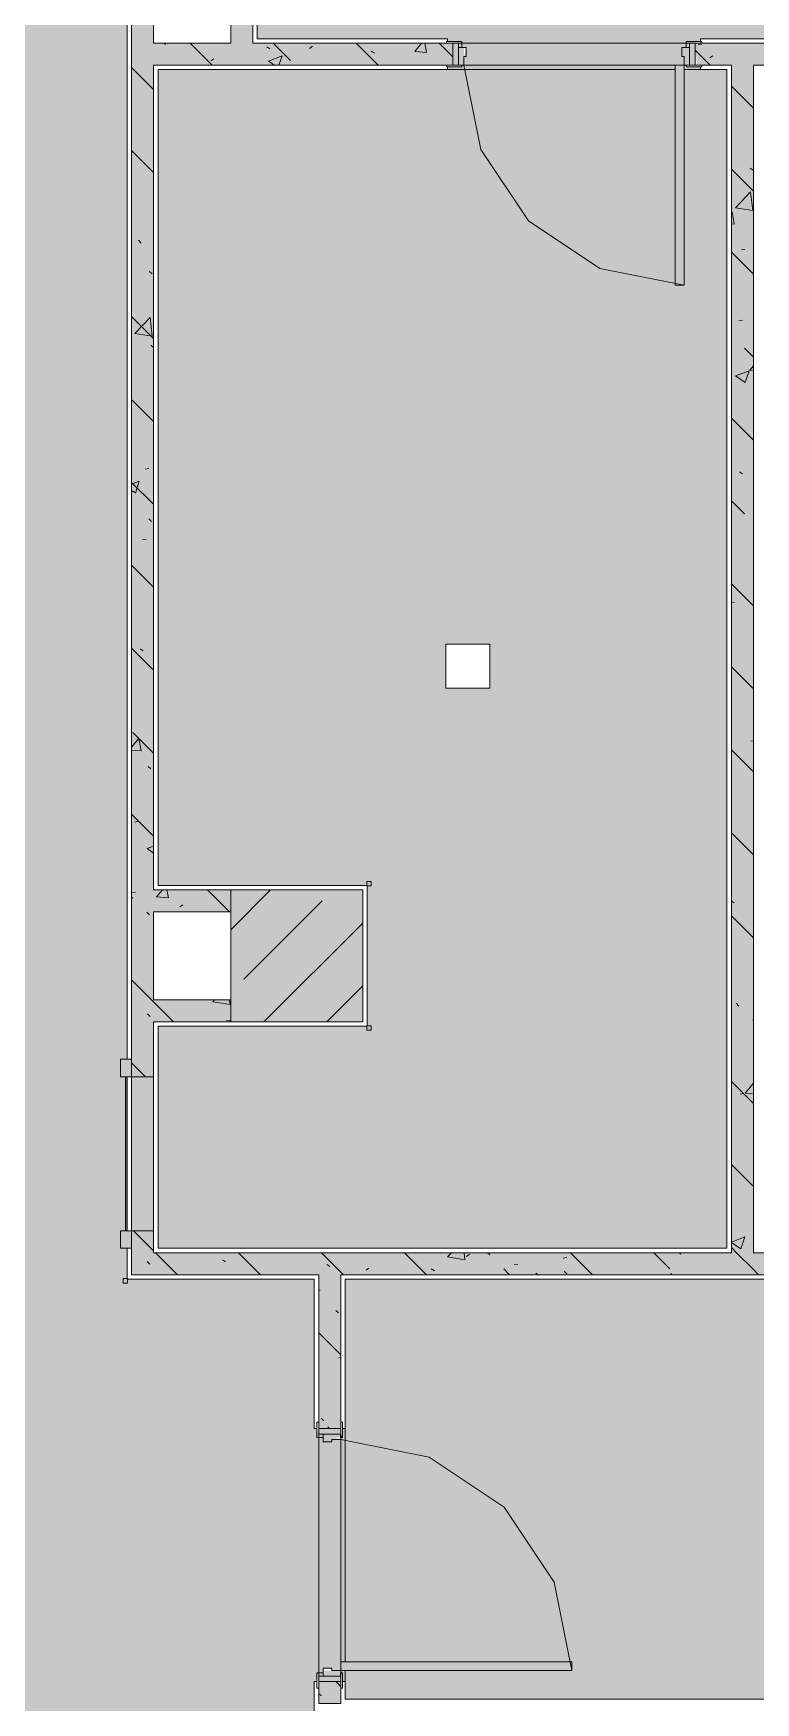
# Model space of a CAD drawing. Header units: millimetres. Extents: x -3817 to 677485, y -22715 to 103890.
# Drawn here: x -635 to -609.1, y -19496.8 to -19437 of the extents above; entities that cross this region are included whole.
import ezdxf

# ---------------------------------------------------------------- set-up
doc = ezdxf.new("R2010")
doc.units = ezdxf.units.MM
doc.layers.add('PDF _Геометрия', color=7, linetype='Continuous', true_color=0x1d1d1d)
doc.layers.add('PDF _Сплошная заливка', color=7, linetype='Continuous', true_color=0xffffff)

msp = doc.modelspace()

# ---------------------------------------------------------------- hatches: boundary and pattern name
at = {"layer": 'PDF _Сплошная заливка', "transparency": 33554559}
h = msp.add_hatch(color=256, dxfattribs=at)
h.paths.add_polyline_path([(-464.516, -19442.579), (-464.453, -19442.973), (-463.965, -19442.973), (-464.045, -19442.579), (-464.453, -19442.579)], flags=0)
h.paths.add_polyline_path([(-464.516, -19431.95), (-463.965, -19431.95), (-463.965, -19431.753), (-464.453, -19431.753), (-464.516, -19431.871)], flags=0)
h.paths.add_polyline_path([(-697.46, -19395.219), (-697.523, -19394.983), (-697.618, -19395.022), (-697.618, -19395.219), (-697.523, -19395.219)], flags=0)
h.paths.add_polyline_path([(-623.959, -19409.392), (-624.022, -19408.998), (-624.117, -19408.998), (-624.117, -19409.392), (-624.022, -19409.392)], flags=0)
h.paths.add_polyline_path([(-623.959, -19420.021), (-624.117, -19420.021), (-624.117, -19420.415), (-624.022, -19420.415), (-623.959, -19420.1)], flags=0)
h.paths.add_polyline_path([(-514.987, -19444.981), (-514.953, -19444.351), (-514.79, -19444.351), (-514.79, -19444.194), (-514.593, -19444.131), (-514.593, -19444.036), (-505.302, -19444.036), (-505.302, -19444.131), (-505.105, -19444.194), (-505.105, -19444.351), (-504.83, -19444.351), (-504.987, -19445.044), (-505.302, -19445.044), (-505.302, -19445.138), (-497.349, -19445.138), (-497.349, -19444.981), (-497.034, -19444.981), (-496.956, -19444.351), (-496.838, -19444.351), (-496.838, -19444.194), (-496.641, -19444.131), (-496.641, -19444.036), (-491.917, -19444.036), (-491.917, -19444.131), (-491.72, -19444.194), (-491.72, -19444.351), (-491.444, -19444.351), (-491.602, -19445.044), (-491.917, -19445.044), (-491.917, -19445.138), (-485.145, -19445.138), (-485.145, -19444.981), (-484.83, -19444.981), (-484.751, -19444.351), (-484.633, -19444.351), (-484.633, -19444.194), (-484.437, -19444.131), (-484.437, -19444.036), (-475.067, -19444.036), (-475.067, -19444.131), (-474.87, -19444.194), (-474.87, -19444.351), (-474.594, -19444.351), (-474.752, -19445.044), (-475.067, -19445.044), (-475.067, -19445.138), (-467.114, -19445.138), (-467.114, -19444.981), (-466.799, -19444.981), (-466.721, -19444.351), (-466.603, -19444.351), (-466.603, -19444.194), (-466.406, -19444.131), (-466.406, -19444.036), (-465.303, -19444.036), (-465.303, -19442.776), (-465.146, -19442.776), (-465.146, -19442.501), (-464.516, -19442.579), (-464.516, -19442.264), (-463.965, -19442.264), (-463.965, -19432.265), (-464.516, -19432.265), (-464.516, -19431.95), (-465.146, -19431.871), (-465.146, -19431.753), (-465.303, -19431.753), (-465.366, -19431.753), (-468.849, -19431.753), (-468.849, -19431.596), (-469.115, -19431.556), (-469.046, -19431.153), (-475.739, -19431.153), (-475.739, -19431.596), (-475.936, -19431.596), (-475.936, -19431.753), (-491.523, -19431.753), (-491.577, -19431.659), (-491.72, -19431.596), (-491.72, -19431.438), (-491.995, -19431.438), (-491.838, -19430.745), (-491.523, -19430.745), (-491.523, -19430.651), (-498.294, -19430.651), (-498.294, -19430.808), (-498.609, -19430.808), (-498.688, -19431.438), (-498.806, -19431.438), (-498.806, -19431.596), (-499.003, -19431.659), (-499.003, -19431.911), (-500.735, -19431.911), (-500.735, -19425.297), (-501.601, -19425.297), (-501.601, -19425.202), (-501.995, -19425.139), (-501.916, -19424.509), (-501.798, -19424.509), (-501.798, -19424.352), (-501.601, -19424.289), (-501.601, -19424.194), (-509.081, -19424.194), (-509.081, -19424.289), (-508.884, -19424.352), (-508.884, -19424.509), (-508.609, -19424.509), (-508.766, -19425.202), (-509.081, -19425.202), (-509.081, -19425.297), (-531.128, -19425.297), (-531.143, -19425.202), (-531.325, -19425.139), (-531.325, -19424.982), (-531.6, -19424.982), (-531.443, -19424.289), (-531.128, -19424.289), (-531.128, -19424.194), (-539.08, -19424.194), (-539.08, -19424.352), (-539.395, -19424.352), (-539.474, -19424.982), (-539.592, -19424.982), (-539.592, -19425.139), (-539.789, -19425.202), (-539.789, -19425.297), (-552.428, -19425.297), (-552.428, -19425.202), (-552.625, -19425.139), (-552.625, -19424.982), (-552.9, -19424.982), (-552.821, -19424.352), (-553.136, -19424.284), (-553.136, -19424.194), (-561.089, -19424.194), (-561.089, -19424.289), (-560.695, -19424.352), (-560.774, -19424.982), (-560.892, -19424.982), (-560.892, -19425.139), (-561.089, -19425.202), (-561.089, -19425.297), (-596.007, -19425.297), (-596.007, -19425.202), (-596.204, -19425.139), (-596.204, -19424.982), (-596.48, -19424.982), (-596.401, -19424.352), (-596.716, -19424.352), (-596.716, -19424.194), (-604.668, -19424.194), (-604.652, -19424.289), (-604.275, -19424.352), (-604.354, -19424.982), (-604.472, -19424.982), (-604.472, -19425.139), (-604.668, -19425.202), (-604.668, -19425.297), (-611.125, -19425.297), (-611.125, -19392.384), (-611.755, -19392.384), (-611.786, -19390.479), (-612.054, -19390.416), (-612.054, -19389.825), (-612.464, -19389.825), (-612.385, -19389.196), (-612.7, -19389.196), (-612.7, -19388.526), (-620.117, -19388.605), (-620.117, -19389.196), (-619.786, -19389.196), (-619.786, -19389.825), (-620.117, -19389.825), (-620.18, -19390.479), (-620.408, -19390.495), (-620.424, -19392.384), (-623.014, -19392.384), (-623.014, -19395.376), (-628.053, -19395.376), (-628.053, -19392.487), (-667.973, -19392.487), (-667.973, -19392.384), (-670.454, -19392.384), (-670.454, -19395.396), (-675.493, -19395.396), (-675.493, -19392.384), (-676.504, -19392.384), (-676.504, -19392.526), (-694.39, -19392.526), (-694.39, -19392.384), (-695.728, -19392.384), (-695.728, -19394.983), (-695.823, -19395.022), (-695.886, -19395.14), (-696.831, -19395.219), (-696.831, -19395.298), (-697.46, -19395.219), (-697.46, -19395.534), (-697.618, -19395.534), (-697.618, -19402.463), (-697.523, -19402.463), (-697.46, -19401.912), (-695.823, -19401.99), (-695.823, -19402.463), (-695.728, -19402.463), (-695.728, -19402.699), (-692.539, -19402.699), (-692.539, -19407.266), (-623.014, -19407.266), (-623.014, -19408.998), (-623.109, -19408.998), (-623.172, -19409.195), (-623.329, -19409.195), (-623.349, -19409.465), (-623.959, -19409.392), (-623.959, -19409.707), (-624.117, -19409.707), (-624.048, -19419.706), (-623.959, -19419.706), (-623.959, -19420.021), (-623.329, -19420.1), (-623.329, -19420.218), (-623.172, -19420.218), (-623.109, -19420.415), (-623.014, -19420.415), (-623.014, -19425.297), (-626.951, -19425.297), (-626.951, -19437.186), (-620.14, -19437.186), (-620.118, -19437.28), (-619.747, -19437.343), (-619.747, -19437.501), (-619.471, -19437.501), (-619.629, -19438.194), (-620.14, -19438.194), (-620.14, -19438.288), (-611.991, -19438.288), (-611.991, -19438.131), (-611.676, -19438.131), (-611.597, -19437.501), (-611.479, -19437.501), (-611.479, -19437.343), (-611.086, -19437.28), (-611.086, -19437.186), (-604.865, -19437.186), (-604.816, -19437.28), (-604.668, -19437.343), (-604.668, -19437.501), (-604.393, -19437.501), (-604.55, -19438.194), (-604.865, -19438.194), (-604.865, -19438.288), (-596.913, -19438.288), (-596.913, -19438.131), (-596.598, -19438.131), (-596.519, -19437.501), (-596.401, -19437.501), (-596.401, -19437.343), (-596.204, -19437.28), (-596.204, -19437.186), (-560.498, -19437.186), (-560.494, -19437.28), (-560.302, -19437.343), (-560.302, -19437.501), (-560.026, -19437.501), (-560.105, -19438.131), (-559.79, -19438.131), (-559.79, -19438.288), (-549.79, -19438.288), (-549.79, -19438.131), (-549.475, -19438.131), (-549.396, -19437.501), (-549.278, -19437.501), (-549.278, -19437.343), (-549.089, -19437.28), (-549.089, -19437.186), (-540.342, -19437.186), (-540.342, -19437.28), (-540.145, -19437.343), (-540.145, -19437.501), (-539.869, -19437.501), (-540.027, -19438.194), (-540.342, -19438.194), (-540.342, -19438.288), (-532.389, -19438.288), (-532.389, -19438.131), (-532.074, -19438.131), (-531.995, -19437.501), (-531.877, -19437.501), (-531.877, -19437.343), (-531.68, -19437.28), (-531.68, -19437.186), (-529.161, -19437.186), (-529.161, -19444.036), (-523.254, -19444.036), (-523.254, -19444.131), (-523.057, -19444.194), (-523.057, -19444.351), (-522.782, -19444.351), (-522.939, -19445.044), (-523.254, -19445.044), (-523.254, -19445.138), (-515.302, -19445.138), (-515.302, -19444.981), (-515.065, -19444.981)], flags=0)
h.paths.add_polyline_path([(-514.908, -19445.138), (-514.593, -19445.138), (-514.593, -19445.044), (-514.987, -19444.981), (-514.987, -19445.138)], flags=0)
h.paths.add_polyline_path([(-484.594, -19445.138), (-484.437, -19445.138), (-484.5, -19445.044), (-484.83, -19444.981), (-484.751, -19445.138), (-484.633, -19445.138)], flags=0)
h.paths.add_polyline_path([(-496.739, -19445.138), (-496.641, -19445.138), (-496.665, -19445.044), (-497.034, -19444.981), (-496.956, -19445.138), (-496.838, -19445.138)], flags=0)
h.paths.add_polyline_path([(-466.67, -19445.138), (-466.406, -19445.138), (-466.406, -19445.044), (-466.799, -19444.981), (-466.721, -19445.138)], flags=0)
h.paths.add_polyline_path([(-532.074, -19438.288), (-531.68, -19438.288), (-531.68, -19438.194), (-532.074, -19438.131)], flags=0)
h.paths.add_polyline_path([(-560.444, -19438.288), (-560.105, -19438.25), (-560.183, -19438.194), (-560.498, -19438.194), (-560.498, -19438.288)], flags=0)
h.paths.add_polyline_path([(-549.475, -19438.288), (-549.089, -19438.288), (-549.089, -19438.194), (-549.475, -19438.131)], flags=0)
h.paths.add_polyline_path([(-596.598, -19438.288), (-596.204, -19438.288), (-596.221, -19438.194), (-596.598, -19438.238)], flags=0)
h.paths.add_polyline_path([(-611.086, -19438.288), (-611.125, -19438.194), (-611.676, -19438.216), (-611.676, -19438.288), (-611.125, -19438.288)], flags=0)
h.paths.add_polyline_path([(-501.995, -19431.832), (-502.31, -19431.832), (-502.31, -19425.139), (-501.995, -19425.139), (-501.995, -19430.912)], flags=0)
h.paths.add_polyline_path([(-498.688, -19430.808), (-498.609, -19430.808), (-498.609, -19430.651), (-499.003, -19430.651), (-499.003, -19430.745), (-498.688, -19430.745)], flags=0)
h.paths.add_polyline_path([(-539.395, -19424.352), (-539.474, -19424.194), (-539.789, -19424.194), (-539.789, -19424.289), (-539.474, -19424.352)], flags=0)
h.paths.add_polyline_path([(-552.821, -19424.352), (-552.428, -19424.289), (-552.428, -19424.194), (-552.821, -19424.244)], flags=0)
h.paths.add_polyline_path([(-596.401, -19424.352), (-596.007, -19424.289), (-596.007, -19424.194), (-596.401, -19424.194)], flags=0)
h.paths.add_polyline_path([(-612.385, -19389.196), (-612.054, -19389.196), (-611.991, -19388.542), (-612.385, -19388.605), (-612.385, -19389.077)], flags=0)
h = msp.add_hatch(color=256, dxfattribs=at)
h.paths.add_polyline_path([(-623.959, -19495.609), (-623.896, -19496.003), (-623.802, -19496.003), (-623.802, -19495.609), (-623.896, -19495.609)], flags=0)
h.paths.add_polyline_path([(-697.264, -19478.257), (-697.421, -19478.257), (-697.421, -19478.651), (-697.327, -19478.651), (-697.264, -19478.336)], flags=0)
h.paths.add_polyline_path([(-657.957, -19510.018), (-628.053, -19510.018), (-628.053, -19506.869), (-624.904, -19506.869), (-624.904, -19496.003), (-624.81, -19496.003), (-624.747, -19495.806), (-624.589, -19495.806), (-624.589, -19495.53), (-623.959, -19495.609), (-623.959, -19495.294), (-623.802, -19495.294), (-623.802, -19486.948), (-623.896, -19486.948), (-623.959, -19487.342), (-624.589, -19487.263), (-624.589, -19487.145), (-624.747, -19487.145), (-624.81, -19486.948), (-624.904, -19486.948), (-624.904, -19481.594), (-631.597, -19481.594), (-631.597, -19480.491), (-631.833, -19480.491), (-631.833, -19479.862), (-631.656, -19479.862), (-631.656, -19474.35), (-631.833, -19474.35), (-631.833, -19473.72), (-631.597, -19473.72), (-631.597, -19424.194), (-628.053, -19424.194), (-628.033, -19420.257), (-624.117, -19420.257), (-624.117, -19420.021), (-627.502, -19420.021), (-627.502, -19419.706), (-624.117, -19419.706), (-624.117, -19409.707), (-631.045, -19409.707), (-631.045, -19409.392), (-624.117, -19409.392), (-624.117, -19408.919), (-670.65, -19408.919), (-670.65, -19457.579), (-680.65, -19457.579), (-680.65, -19457.484), (-680.847, -19457.421), (-680.847, -19457.264), (-681.122, -19457.264), (-681.044, -19456.634), (-681.359, -19456.567), (-681.359, -19456.477), (-689.311, -19456.477), (-689.311, -19456.571), (-688.918, -19456.634), (-688.996, -19457.264), (-689.114, -19457.264), (-689.114, -19457.421), (-689.311, -19457.484), (-689.311, -19457.579), (-695.531, -19457.579), (-695.531, -19469.99), (-695.626, -19470.004), (-695.689, -19470.304), (-696.634, -19470.367), (-696.634, -19470.462), (-697.327, -19470.272), (-697.327, -19469.99), (-697.421, -19469.99), (-697.421, -19477.942), (-697.264, -19477.942), (-697.264, -19478.257), (-695.626, -19478.336), (-695.626, -19478.651), (-695.531, -19478.651), (-695.531, -19510.018), (-675.296, -19510.018), (-675.296, -19506.869), (-670.257, -19506.869), (-670.257, -19510.018), (-660.311, -19510.018)], flags=0)
h.paths.add_polyline_path([(-679.312, -19493.247), (-681.201, -19493.247), (-681.201, -19467.736), (-670.65, -19467.736), (-670.65, -19471.988), (-674.902, -19471.988), (-674.902, -19469.626), (-679.312, -19469.626), (-679.312, -19487.065)], flags=0)
h.paths.add_polyline_path([(-677.028, -19482.562), (-677.028, -19480.2), (-674.666, -19480.2), (-674.666, -19482.562), (-676.675, -19482.562)], flags=0)
h.paths.add_polyline_path([(-631.616, -19479.862), (-631.597, -19479.862), (-631.616, -19474.35)], flags=0)
h.paths.add_polyline_path([(-638.615, -19458.884), (-640.19, -19458.884), (-640.19, -19457.31), (-638.615, -19457.31)], flags=0)
h.paths.add_polyline_path([(-680.965, -19456.634), (-680.965, -19456.571), (-680.65, -19456.571), (-680.65, -19456.477), (-681.044, -19456.527), (-681.044, -19456.634)], flags=0)
h.paths.add_polyline_path([(-662.855, -19449.866), (-662.855, -19447.504), (-660.493, -19447.504), (-660.493, -19449.866)], flags=0)
h.paths.add_polyline_path([(-662.855, -19435.299), (-662.855, -19432.937), (-660.493, -19432.937), (-660.493, -19435.299)], flags=0)
h.paths.add_polyline_path([(-640.19, -19435.263), (-640.19, -19433.688), (-638.615, -19433.688), (-638.615, -19435.263), (-639.779, -19435.263)], flags=0)
for points in [[(-627.582, -19437.343), (-627.109, -19437.343), (-627.109, -19425.139), (-627.896, -19425.139), (-627.896, -19437.343)], [(-621.61, -19438.131), (-619.944, -19438.131), (-619.944, -19437.343), (-630.652, -19437.343), (-630.652, -19438.131), (-623.014, -19438.131)], [(-609.886, -19480.649), (-609.196, -19480.649), (-609.196, -19438.131), (-609.983, -19438.131), (-609.983, -19480.649)], [(-630.494, -19468.445), (-627.896, -19468.445), (-627.896, -19467.657), (-630.652, -19467.657), (-630.652, -19468.445)], [(-627.896, -19472.382), (-623.172, -19472.382), (-623.172, -19467.657), (-627.896, -19467.657), (-627.896, -19470.367)], [(-628.053, -19472.382), (-627.896, -19472.382), (-627.896, -19471.594), (-630.652, -19471.594), (-630.652, -19472.382), (-630.494, -19472.382)], [(-623.014, -19481.436), (-609.196, -19481.436), (-609.196, -19480.649), (-630.652, -19480.649), (-630.652, -19481.436), (-623.802, -19481.436)], [(-595.377, -19481.436), (-595.22, -19481.436), (-595.22, -19480.649), (-609.196, -19480.649), (-609.196, -19481.436), (-597.97, -19481.436)]]:
    msp.add_hatch(color=256, dxfattribs=at).paths.add_polyline_path(points)
at = {"layer": 'PDF _Сплошная заливка', "true_color": 0xfbfbfb, "transparency": 33554559}
msp.add_hatch(color=7, dxfattribs=at).paths.add_polyline_path([(-619.944, -19438.131), (-619.747, -19438.131), (-619.747, -19437.343), (-619.944, -19437.343), (-619.944, -19438)])
at = {"layer": 'PDF _Сплошная заливка', "true_color": 0xe2e2e2, "transparency": 33554559}
h = msp.add_hatch(color=254, dxfattribs=at)
h.paths.add_polyline_path([(-611.676, -19438.131), (-611.479, -19438.131), (-611.479, -19437.501), (-611.755, -19437.501), (-611.676, -19437.816)], flags=0)
h.paths.add_polyline_path([(-619.55, -19438.131), (-619.55, -19437.501), (-619.747, -19437.501), (-619.747, -19438.131), (-619.629, -19438.131)], flags=0)
at = {"layer": 'PDF _Сплошная заливка', "transparency": 33554559}
h = msp.add_hatch(color=256, dxfattribs=at)
h.paths.add_polyline_path([(-605.102, -19438.131), (-604.865, -19438.131), (-604.865, -19437.343), (-611.282, -19437.343), (-611.217, -19438.131), (-609.038, -19438.131)], flags=0)
h.paths.add_polyline_path([(-540.342, -19438.131), (-540.342, -19437.343), (-549.081, -19437.343), (-549.081, -19438.131), (-540.578, -19438.131)], flags=0)
h.paths.add_polyline_path([(-531.68, -19438.131), (-530.106, -19438.131), (-530.106, -19437.343), (-531.68, -19437.343)], flags=0)
h.paths.add_polyline_path([(-595.22, -19438.131), (-595.22, -19437.343), (-596.204, -19437.343), (-596.204, -19438.131), (-595.377, -19438.131)], flags=0)
h.paths.add_polyline_path([(-560.498, -19438.131), (-560.498, -19437.343), (-591.283, -19437.343), (-591.283, -19438.131), (-560.735, -19438.131)], flags=0)
h = msp.add_hatch(color=256, dxfattribs=at)
h.paths.add_polyline_path([(-611.639, -19480.491), (-610.141, -19480.491), (-610.141, -19438.288), (-611.676, -19438.288), (-611.676, -19446.005), (-611.991, -19446.005), (-611.991, -19438.288), (-630.494, -19438.288), (-630.494, -19467.5), (-623.014, -19467.5), (-623.014, -19472.539), (-630.494, -19472.539), (-630.494, -19480.491), (-611.755, -19480.491)], flags=0)
h.paths.add_polyline_path([(-618.621, -19460.437), (-620.195, -19460.437), (-620.195, -19458.862), (-618.621, -19458.862)], flags=0)
h = msp.add_hatch(color=256, dxfattribs=at)
h.paths.add_polyline_path([(-631.833, -19480.491), (-631.439, -19480.491), (-631.439, -19479.862), (-631.833, -19479.862)], flags=0)
h.paths.add_polyline_path([(-631.439, -19474.35), (-631.439, -19473.72), (-631.833, -19473.72), (-631.833, -19474.35), (-631.597, -19474.35)], flags=0)
h = msp.add_hatch(color=256, dxfattribs=at)
h.paths.add_polyline_path([(-624.747, -19496.79), (-623.959, -19496.79), (-623.959, -19496.003), (-624.747, -19496.003), (-624.747, -19496.651)], flags=0)
h.paths.add_polyline_path([(-623.959, -19486.948), (-623.959, -19481.436), (-624.747, -19481.436), (-624.747, -19486.948)], flags=0)
h = msp.add_hatch(color=256, dxfattribs=at)
h.paths.add_polyline_path([(-591.283, -19495.412), (-591.22, -19496.003), (-591.126, -19496.003), (-591.126, -19495.412)], flags=0)
h.paths.add_polyline_path([(-618.001, -19496.633), (-592.228, -19496.633), (-592.228, -19496.003), (-592.134, -19496.003), (-592.071, -19495.609), (-591.913, -19495.609), (-591.913, -19495.333), (-591.283, -19495.412), (-591.283, -19495.097), (-591.126, -19495.097), (-591.126, -19486.948), (-591.22, -19486.948), (-591.283, -19487.539), (-591.913, -19487.46), (-591.913, -19487.342), (-592.071, -19487.342), (-592.134, -19486.948), (-592.228, -19486.948), (-592.228, -19484.743), (-595.377, -19484.743), (-595.377, -19481.594), (-623.802, -19481.594), (-623.802, -19495.294), (-615.692, -19495.294), (-615.692, -19495.609), (-623.802, -19495.609), (-623.802, -19496.633), (-620.416, -19496.633)], flags=0)
at = {"layer": 'PDF _Сплошная заливка', "true_color": 0xe2e2e2, "transparency": 33554559}
h = msp.add_hatch(color=254, dxfattribs=at)
h.paths.add_polyline_path([(-623.959, -19495.806), (-623.959, -19495.609), (-624.589, -19495.609), (-624.589, -19495.806)], flags=0)
h.paths.add_polyline_path([(-624.589, -19487.42), (-623.959, -19487.263), (-623.959, -19487.145), (-624.589, -19487.145), (-624.589, -19487.342)], flags=0)
msp.add_hatch(color=254, dxfattribs=at).paths.add_polyline_path([(-621.355, -19495.609), (-615.692, -19495.609), (-615.692, -19495.294), (-623.959, -19495.294), (-623.959, -19495.609), (-623.1, -19495.609)])

# ---------------------------------------------------------------- linework, layer by layer
at = {"layer": 'PDF _Геометрия', "color": 253, "lineweight": 9, "true_color": 0xaaaaaa}
for points in [[(-631.597, -19473.72), (-631.597, -19424.194), (-628.053, -19424.194), (-628.053, -19420.257), (-624.117, -19420.257), (-624.117, -19420.021), (-624.117, -19420.415), (-624.022, -19420.415)], [(-623.109, -19420.415), (-623.014, -19420.415), (-623.014, -19425.297), (-626.951, -19425.297), (-626.951, -19437.186), (-620.14, -19437.186), (-620.14, -19437.28)], [(-611.086, -19437.28), (-611.086, -19437.186), (-604.865, -19437.186), (-604.865, -19437.28)], [(-620.14, -19438.194), (-620.14, -19438.288), (-611.991, -19438.288), (-630.494, -19438.288), (-630.494, -19467.5), (-623.014, -19467.5), (-623.014, -19472.539), (-630.494, -19472.539), (-630.494, -19480.491), (-610.141, -19480.491), (-610.141, -19438.288), (-611.676, -19438.288), (-611.086, -19438.288), (-611.086, -19438.194)], [(-619.55, -19438.131), (-618.951, -19441.144), (-617.244, -19443.698), (-614.689, -19445.405), (-611.676, -19446.005)], [(-631.439, -19474.35), (-631.833, -19474.35), (-631.833, -19473.72), (-631.439, -19473.72)], [(-631.597, -19479.862), (-631.597, -19474.35)], [(-695.626, -19478.651), (-695.531, -19478.651), (-695.531, -19510.018), (-675.296, -19510.018), (-675.296, -19506.869), (-670.257, -19506.869), (-670.257, -19510.018), (-628.053, -19510.018), (-628.053, -19506.869), (-624.904, -19506.869), (-624.904, -19496.003), (-624.81, -19496.003)], [(-631.439, -19480.491), (-631.833, -19480.491), (-631.833, -19479.862), (-631.439, -19479.862)], [(-624.81, -19486.948), (-624.904, -19486.948), (-624.904, -19481.594), (-631.597, -19481.594), (-631.597, -19480.491)], [(-592.134, -19486.948), (-592.228, -19486.948), (-592.228, -19484.743), (-595.377, -19484.743), (-595.377, -19481.594), (-623.802, -19481.594), (-623.802, -19495.294), (-623.802, -19486.948), (-623.896, -19486.948)], [(-623.959, -19487.342), (-620.795, -19487.971), (-618.113, -19489.763), (-616.321, -19492.445), (-615.692, -19495.609)], [(-623.896, -19496.003), (-623.802, -19496.003), (-623.802, -19495.609), (-623.802, -19496.633), (-592.228, -19496.633), (-592.228, -19496.003), (-592.134, -19496.003)]]:
    msp.add_lwpolyline(points, dxfattribs=at)
at = {"layer": 'PDF _Геометрия', "color": 7, "lineweight": 9}
for points in [[(-631.439, -19424.352), (-631.439, -19474.35), (-630.652, -19474.35), (-630.652, -19479.862), (-631.439, -19479.862), (-631.439, -19474.35), (-630.652, -19474.35), (-630.652, -19472.382), (-627.896, -19472.382), (-627.896, -19471.594), (-630.652, -19471.594), (-630.652, -19468.445), (-627.896, -19468.445), (-627.896, -19467.657), (-630.652, -19467.657), (-630.652, -19438.131), (-620.18, -19438.131)], [(-627.896, -19425.139), (-627.896, -19437.343), (-630.652, -19437.343), (-630.652, -19425.139)], [(-620.18, -19437.343), (-627.109, -19437.343), (-627.109, -19425.139)], [(-619.944, -19438.131), (-619.944, -19437.343)], [(-619.629, -19437.343), (-618.959, -19437.343), (-611.597, -19437.343)], [(-611.282, -19437.343), (-611.282, -19438.131)], [(-605.102, -19437.343), (-611.046, -19437.343)], [(-611.217, -19438.131), (-609.983, -19438.131), (-609.983, -19480.649), (-630.652, -19480.649), (-630.652, -19479.862), (-631.439, -19479.862), (-631.439, -19481.436), (-630.652, -19481.436), (-624.747, -19481.436), (-624.747, -19486.712)], [(-623.959, -19486.712), (-623.959, -19481.436), (-609.196, -19481.436), (-595.22, -19481.436), (-595.22, -19480.649), (-609.196, -19480.649), (-609.196, -19438.131), (-605.102, -19438.131)], [(-611.676, -19438.131), (-618.959, -19438.131), (-619.629, -19438.131)], [(-627.896, -19469.084), (-626.469, -19467.657)], [(-627.425, -19470.858), (-624.619, -19468.051)], [(-626.704, -19472.382), (-623.172, -19468.85)], [(-624.459, -19472.382), (-623.172, -19471.095)], [(-627.896, -19471.329), (-627.893, -19471.326)], [(-624.747, -19486.948), (-623.959, -19486.948)], [(-624.747, -19495.688), (-624.747, -19487.263)], [(-623.959, -19487.342), (-623.959, -19495.609)], [(-623.959, -19496.003), (-624.747, -19496.003)], [(-624.747, -19496.239), (-624.747, -19496.79), (-623.959, -19496.79), (-623.959, -19496.239)]]:
    msp.add_lwpolyline(points, dxfattribs=at)
at = {"layer": 'PDF _Геометрия', "color": 8, "lineweight": 9, "true_color": 0x787878}
for points in [[(-630.29, -19437.343), (-630.229, -19437.383)], [(-628.556, -19438.131), (-629.343, -19437.343)], [(-626.603, -19437.469), (-626.492, -19437.54)], [(-625.752, -19437.963), (-626.372, -19437.343)], [(-625.071, -19437.53), (-624.966, -19437.45)], [(-622.616, -19438.131), (-623.404, -19437.343)], [(-622.867, -19437.627), (-622.755, -19437.698)], [(-620.892, -19437.673), (-621.31, -19437.637), (-621.064, -19437.343)], [(-620.891, -19437.674), (-620.952, -19437.343)], [(-619.944, -19437.832), (-620.432, -19437.343)], [(-619.949, -19437.694), (-619.944, -19437.699)], [(-610.737, -19438.131), (-611.282, -19437.586)], [(-611.174, -19437.393), (-611.043, -19437.375)], [(-610.755, -19437.87), (-610.651, -19437.789)], [(-630.652, -19439.003), (-631.439, -19438.215)], [(-628.606, -19437.978), (-628.502, -19437.898)], [(-626.329, -19438.131), (-626.545, -19437.985), (-626.055, -19437.797)], [(-626.167, -19438.131), (-626.055, -19437.797)], [(-610.946, -19438.131), (-610.931, -19438.113)], [(-610.928, -19438.131), (-610.931, -19438.113)], [(-609.196, -19439.672), (-609.983, -19438.885)], [(-630.652, -19441.974), (-631.439, -19441.187)], [(-609.196, -19442.64), (-609.983, -19441.853)], [(-609.313, -19441.817), (-609.202, -19441.888)], [(-630.664, -19442.477), (-630.652, -19442.475)], [(-609.216, -19443.33), (-609.839, -19443.233), (-609.294, -19442.665)], [(-609.216, -19443.33), (-609.294, -19442.666)], [(-609.983, -19443.406), (-609.96, -19443.378)], [(-609.879, -19443.817), (-609.96, -19443.379)], [(-609.983, -19443.808), (-609.879, -19443.817)], [(-631.097, -19444.497), (-631.196, -19444.398)], [(-609.196, -19445.612), (-609.983, -19444.824)], [(-609.627, -19444.744), (-609.496, -19444.727)], [(-630.807, -19445.51), (-630.71, -19445.599)], [(-609.2, -19446.334), (-609.196, -19446.337)], [(-630.652, -19447.914), (-631.439, -19447.126)], [(-630.7, -19447.831), (-631.322, -19447.735), (-630.777, -19447.167)], [(-630.7, -19447.832), (-630.777, -19447.167)], [(-609.716, -19447.274), (-609.585, -19447.257)], [(-630.752, -19448.162), (-630.652, -19448.226)], [(-609.196, -19448.58), (-609.517, -19448.258)], [(-609.484, -19449.493), (-609.832, -19449.258), (-609.342, -19449.07)], [(-609.484, -19449.493), (-609.342, -19449.07)], [(-609.196, -19449.057), (-609.326, -19449.045), (-609.196, -19448.89)], [(-630.652, -19450.882), (-631.439, -19450.094)], [(-609.196, -19451.551), (-609.983, -19450.764)], [(-630.958, -19452.589), (-630.827, -19452.572)], [(-609.695, -19452.686), (-609.584, -19452.757)], [(-631.439, -19453.13), (-631.164, -19453.024)], [(-630.652, -19453.853), (-631.439, -19453.066)], [(-631.306, -19453.448), (-631.164, -19453.025)], [(-631.439, -19453.358), (-631.306, -19453.447)], [(-609.517, -19454.198), (-609.983, -19453.732)], [(-630.828, -19454.374), (-630.73, -19454.463)], [(-631.047, -19455.119), (-630.916, -19455.102)], [(-630.652, -19456.821), (-631.439, -19456.034)], [(-609.196, -19457.491), (-609.983, -19456.703)], [(-609.983, -19457.383), (-609.879, -19457.369)], [(-630.652, -19459.793), (-631.439, -19459.005)], [(-631.134, -19459.032), (-631.023, -19459.103)], [(-609.196, -19460.459), (-609.983, -19459.671)], [(-609.983, -19459.901), (-609.968, -19459.899)], [(-631.439, -19462.553), (-631.178, -19462.242)], [(-630.652, -19462.761), (-631.394, -19462.018)], [(-631.097, -19462.682), (-631.178, -19462.243)], [(-631.439, -19462.651), (-631.097, -19462.681)], [(-609.196, -19463.43), (-609.983, -19462.643)], [(-609.289, -19462.328), (-609.196, -19462.316)], [(-630.848, -19463.237), (-630.751, -19463.327)], [(-630.652, -19465.732), (-631.439, -19464.945)], [(-631.341, -19465.231), (-631.21, -19465.214)], [(-609.196, -19466.398), (-609.983, -19465.611)], [(-630.652, -19466.338), (-630.882, -19466.182), (-630.652, -19466.094)], [(-630.126, -19467.946), (-630.545, -19467.91), (-630.333, -19467.657)], [(-630.126, -19467.947), (-630.179, -19467.657)], [(-627.939, -19468.445), (-628.727, -19467.657)], [(-631.394, -19467.958), (-631.439, -19467.913)], [(-631.43, -19467.761), (-631.299, -19467.744)], [(-629.713, -19468.27), (-629.608, -19468.19)], [(-609.983, -19468.061), (-609.883, -19468.125)], [(-630.8, -19468.552), (-630.899, -19468.453)], [(-609.196, -19469.37), (-609.983, -19468.582)], [(-631.439, -19469.951), (-631.434, -19469.954)], [(-629.942, -19472.382), (-630.652, -19471.672), (-631.439, -19470.884)], [(-627.916, -19471.763), (-628.538, -19471.666), (-628.469, -19471.594)], [(-627.916, -19471.763), (-627.935, -19471.594)], [(-609.715, -19471.818), (-609.814, -19471.719)], [(-630.869, -19472.101), (-630.772, -19472.19)], [(-628.041, -19472.352), (-627.91, -19472.335)], [(-609.196, -19472.338), (-609.22, -19472.313)], [(-630.941, -19474.35), (-631.439, -19473.852)], [(-609.196, -19475.309), (-609.983, -19474.522)], [(-609.196, -19474.958), (-609.491, -19474.932), (-609.196, -19474.581)], [(-609.672, -19474.97), (-609.542, -19474.953)], [(-609.22, -19478.253), (-609.983, -19477.49)], [(-630.652, -19480.579), (-631.369, -19479.862)], [(-609.983, -19480.27), (-609.501, -19480.086)], [(-609.643, -19480.509), (-609.501, -19480.086)], [(-629.795, -19481.436), (-630.582, -19480.649)], [(-626.827, -19481.436), (-627.614, -19480.649)], [(-623.855, -19481.436), (-624.642, -19480.649)], [(-620.887, -19481.436), (-621.674, -19480.649)], [(-619.517, -19480.899), (-620.14, -19480.802), (-619.993, -19480.649)], [(-619.517, -19480.899), (-619.546, -19480.649)], [(-619.459, -19480.786), (-619.354, -19480.705)], [(-618.624, -19480.728), (-618.703, -19480.649)], [(-614.948, -19481.436), (-615.735, -19480.649)], [(-612.19, -19481.223), (-612.763, -19480.649)], [(-611.847, -19480.649), (-611.79, -19480.701)], [(-609.983, -19480.279), (-609.643, -19480.508)], [(-609.008, -19481.436), (-609.196, -19481.249), (-609.796, -19480.649), (-609.983, -19480.461)], [(-630.889, -19480.965), (-630.792, -19481.054)], [(-628.191, -19480.91), (-628.08, -19480.981)], [(-624.455, -19481.068), (-624.343, -19481.139)], [(-623.053, -19481.278), (-622.948, -19481.198)], [(-620.718, -19481.226), (-620.607, -19481.297)], [(-617.916, -19481.436), (-618.129, -19481.223)], [(-617.759, -19481.072), (-617.628, -19481.054)], [(-616.981, -19481.384), (-616.899, -19481.436)], [(-616.006, -19480.841), (-615.875, -19480.824)], [(-615.97, -19481.312), (-615.872, -19481.401)], [(-612.166, -19481.436), (-612.124, -19481.393)], [(-612.119, -19481.436), (-612.124, -19481.393)], [(-624.747, -19481.992), (-624.699, -19481.985)], [(-624.134, -19482.714), (-624.037, -19482.803)], [(-623.959, -19484.304), (-624.747, -19483.516)], [(-624.021, -19484.414), (-623.959, -19484.406)], [(-624.564, -19486.667), (-624.663, -19486.568)], [(-624.423, -19486.89), (-624.36, -19486.948)], [(-623.959, -19496.183), (-624.139, -19496.003)], [(-624.747, -19496.44), (-624.642, -19496.507)]]:
    msp.add_lwpolyline(points, dxfattribs=at)
at = {"layer": 'PDF _Геометрия', "color": 253, "lineweight": 9, "true_color": 0xaaaaaa}
for points in [[(-619.629, -19437.28), (-620.18, -19437.28), (-620.18, -19437.343), (-619.629, -19437.343)], [(-619.747, -19437.343), (-619.944, -19437.343), (-619.944, -19438.131), (-619.747, -19438.131)], [(-619.629, -19437.343), (-619.747, -19437.343), (-619.747, -19437.501), (-619.629, -19437.501)], [(-619.55, -19438.131), (-619.55, -19437.816), (-619.471, -19437.816), (-619.471, -19437.501), (-619.747, -19437.501), (-619.747, -19438.131)], [(-611.676, -19438.131), (-611.479, -19438.131), (-611.479, -19437.501), (-611.755, -19437.501), (-611.755, -19437.816), (-611.676, -19437.816)], [(-611.597, -19437.28), (-611.597, -19437.343), (-611.046, -19437.343), (-611.046, -19437.28)], [(-611.597, -19437.343), (-611.597, -19437.501), (-611.479, -19437.501), (-611.479, -19437.343)], [(-611.479, -19437.343), (-611.479, -19438.131), (-611.282, -19438.131), (-611.282, -19437.343)], [(-619.629, -19438.131), (-620.18, -19438.131), (-620.18, -19438.194), (-619.629, -19438.194)], [(-619.629, -19438.123), (-619.747, -19438.123), (-619.747, -19438.131), (-619.629, -19438.131)], [(-611.676, -19446.005), (-611.676, -19438.131), (-611.991, -19438.131), (-611.991, -19446.005)], [(-611.597, -19438.123), (-611.597, -19438.131), (-611.479, -19438.131), (-611.479, -19438.123)], [(-611.597, -19438.131), (-611.597, -19438.194), (-611.046, -19438.194), (-611.046, -19438.131)], [(-618.621, -19458.862), (-618.621, -19460.437), (-620.195, -19460.437), (-620.195, -19458.862)], [(-631.439, -19474.35), (-631.439, -19473.72), (-631.833, -19473.72), (-631.833, -19474.35), (-631.656, -19474.35), (-631.656, -19479.862), (-631.656, -19474.35), (-631.616, -19474.35), (-631.616, -19479.862), (-631.616, -19474.35)], [(-631.439, -19480.491), (-631.439, -19479.862), (-631.616, -19479.862), (-631.656, -19479.862), (-631.833, -19479.862), (-631.833, -19480.491)], [(-624.81, -19487.263), (-624.747, -19487.263), (-624.747, -19486.712), (-624.81, -19486.712)], [(-623.959, -19487.263), (-623.896, -19487.263), (-623.896, -19486.712), (-623.959, -19486.712)], [(-624.747, -19487.145), (-623.959, -19487.145), (-623.959, -19486.948), (-624.747, -19486.948)], [(-624.747, -19487.263), (-624.589, -19487.263), (-624.589, -19487.145), (-624.747, -19487.145)], [(-623.959, -19487.342), (-623.959, -19487.145), (-624.589, -19487.145), (-624.589, -19487.42), (-624.274, -19487.42), (-624.274, -19487.342)], [(-623.967, -19487.263), (-623.959, -19487.263), (-623.959, -19487.145), (-623.967, -19487.145)], [(-624.81, -19495.688), (-624.81, -19496.239), (-624.747, -19496.239), (-624.747, -19495.688)], [(-624.747, -19495.688), (-624.747, -19495.806), (-624.589, -19495.806), (-624.589, -19495.688)], [(-623.959, -19495.609), (-624.274, -19495.609), (-624.274, -19495.53), (-624.589, -19495.53), (-624.589, -19495.806), (-623.959, -19495.806)], [(-623.967, -19495.688), (-623.967, -19495.806), (-623.959, -19495.806), (-623.959, -19495.688)], [(-615.692, -19495.609), (-615.692, -19495.294), (-623.959, -19495.294), (-623.959, -19495.609)], [(-623.959, -19495.688), (-623.959, -19496.239), (-623.896, -19496.239), (-623.896, -19495.688)], [(-624.747, -19495.806), (-624.747, -19496.003), (-623.959, -19496.003), (-623.959, -19495.806)]]:
    msp.add_lwpolyline(points, close=True, dxfattribs=at)
at = {"layer": 'PDF _Геометрия', "color": 7, "lineweight": 9}
for points in [[(-623.172, -19467.657), (-627.896, -19467.657), (-627.896, -19472.382), (-623.172, -19472.382)], [(-623.026, -19467.516), (-622.873, -19467.516), (-622.873, -19467.358), (-623.026, -19467.358)], [(-623.03, -19472.527), (-623.03, -19472.681), (-622.873, -19472.681), (-622.873, -19472.527)], [(-631.585, -19481.578), (-631.738, -19481.578), (-631.738, -19481.736), (-631.585, -19481.736)]]:
    msp.add_lwpolyline(points, close=True, dxfattribs=at)
at = {"layer": 'PDF _Сплошная заливка', "lineweight": 60, "transparency": 33554559}
for points in [[(-630.652, -19474.35), (-630.652, -19424.352), (-631.439, -19474.35), (-631.439, -19424.352)], [(-630.652, -19479.862), (-630.652, -19474.35), (-631.439, -19479.862), (-631.439, -19474.35)], [(-630.652, -19481.436), (-630.652, -19479.862), (-631.439, -19481.436), (-631.439, -19479.862)]]:
    msp.add_solid(points, dxfattribs=at)
at = {"layer": 'PDF _Сплошная заливка', "color": 7, "lineweight": 60, "true_color": 0xfbfbfb, "transparency": 33554559}
for points in [[(-611.479, -19438.131), (-611.282, -19438.131), (-611.479, -19437.343), (-611.282, -19437.343)], [(-623.959, -19487.145), (-623.959, -19486.948), (-624.747, -19487.145), (-624.747, -19486.948)], [(-623.959, -19496.003), (-623.959, -19495.806), (-624.747, -19496.003), (-624.747, -19495.806)]]:
    msp.add_solid(points, dxfattribs=at)
at = {"layer": 'PDF _Сплошная заливка', "color": 254, "lineweight": 60, "true_color": 0xe2e2e2, "transparency": 33554559}
for points in [[(-611.046, -19437.343), (-611.125, -19437.28), (-611.086, -19437.343)], [(-611.676, -19446.005), (-611.676, -19438.131), (-611.991, -19446.005), (-611.991, -19438.178)], [(-623.959, -19487.263), (-623.896, -19487.263), (-623.959, -19487.145)]]:
    msp.add_solid(points, dxfattribs=at)

doc.saveas('drawing.dxf')
